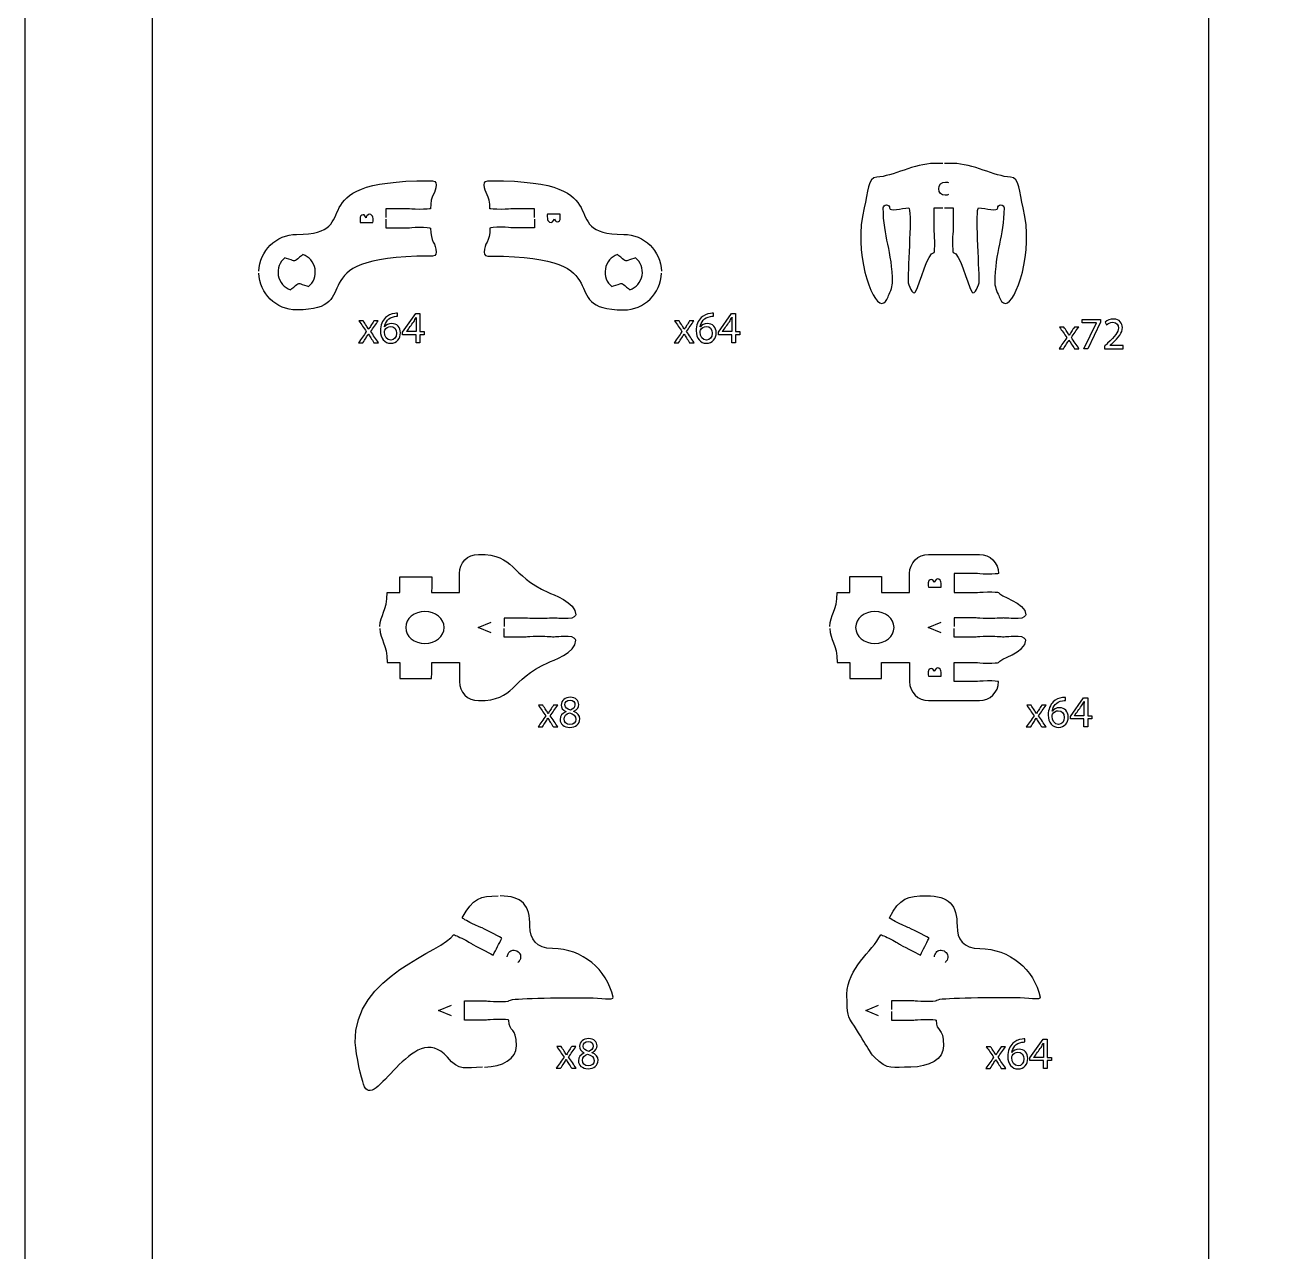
# Model space of a CAD drawing. Extents: x 0 to 1000, y 0 to 600.
# Drawn here: x 0 to 199, y 214.4 to 407.2 of the extents above; entities that cross this region are included whole.
import ezdxf

# ---------------------------------------------------------------- set-up
doc = ezdxf.new("R2010")
doc.units = 0
doc.header["$MEASUREMENT"] = 0
doc.layers.add('DEFAULT', color=7, linetype='CONTINUOUS')

msp = doc.modelspace()

# ---------------------------------------------------------------- linework, layer by layer
at = {"layer": 'DEFAULT', "color": 250}
for points in [[(1000, 0.1), (0, 0.1), (0, 600.1), (1000, 600.1)], [(61.48, 357.32), (61.48, 358.57), (59.35, 358.57), (59.35, 358.98), (61.4, 361.91), (62.07, 361.91), (62.07, 359.06), (62.71, 359.06), (62.71, 358.57), (62.07, 358.57), (62.07, 357.32)], [(111.14, 357.32), (111.14, 358.57), (109.01, 358.57), (109.01, 358.98), (111.05, 361.91), (111.72, 361.91), (111.72, 359.06), (112.36, 359.06), (112.36, 358.57), (111.72, 358.57), (111.72, 357.32)], [(169.11, 360.96), (169.11, 360.55), (167.11, 356.38), (166.47, 356.38), (168.46, 360.43), (168.46, 360.45), (166.21, 360.45), (166.21, 360.96)], [(166.51, 296.9), (166.51, 298.15), (164.38, 298.15), (164.38, 298.55), (166.43, 301.48), (167.1, 301.48), (167.1, 298.63), (167.74, 298.63), (167.74, 298.15), (167.1, 298.15), (167.1, 296.9)], [(160.15, 243.2), (160.15, 244.45), (158.02, 244.45), (158.02, 244.86), (160.07, 247.78), (160.74, 247.78), (160.74, 244.93), (161.38, 244.93), (161.38, 244.45), (160.74, 244.45), (160.74, 243.2)]]:
    msp.add_lwpolyline(points, close=True, dxfattribs=at)
for points in [[(166.09, 570.1), (186.09, 570.1), (186.09, 134.5), (20, 134.5), (20, 570.1), (40.51, 570.1)], [(73.27, 311.68), (71.25, 312.52), (73.27, 313.37)], [(144.04, 311.68), (142.02, 312.52), (144.04, 313.38)], [(67.03, 251.46), (65.01, 252.29), (67.03, 253.15)], [(134.21, 251.46), (132.19, 252.29), (134.21, 253.15)]]:
    msp.add_lwpolyline(points, dxfattribs=at)
at = {"layer": 'DEFAULT', "color": 1}
for points, knots in [([(144.29, 385.51), (143.84, 385.51), (143.39, 385.51), (142.94, 385.51), (139.9, 385.51), (136.38, 383.45), (133.94, 383.37), (132.46, 383.33), (132.59, 381), (131.94, 378.51), (130.13, 371.55), (133.17, 363.5), (134.69, 363.5), (135.25, 363.5), (135.47, 363.95), (135.69, 364.51), (135.89, 365.01), (136.39, 366.02), (136.39, 366.67), (136.39, 371.86), (134.94, 373.91), (134.94, 378.51), (134.94, 378.79), (135.17, 379.01), (135.44, 379.01), (135.72, 379.01), (135.94, 378.79), (135.94, 378.51), (135.94, 377.88), (137.79, 378.51), (138.94, 378.51), (139.49, 378.51), (138.84, 369.23), (138.84, 367.02), (138.84, 366.45), (139.58, 364.62), (140.01, 365.34), (140.84, 366.69), (141.86, 371.51), (142.94, 371.51), (143, 371.51), (143.04, 372.29), (143.04, 373.26), (143.04, 374.23), (142.94, 374.83), (142.94, 375.01), (142.94, 376.18), (142.94, 377.34), (142.94, 378.51), (143.39, 378.51), (143.84, 378.51), (144.29, 378.51)], [0, 0, 0, 0, 3.82, 3.82, 3.82, 4.82, 4.82, 4.82, 5.82, 5.82, 5.82, 6.82, 6.82, 6.82, 7.82, 7.82, 7.82, 8.82, 8.82, 8.82, 9.82, 9.82, 9.82, 10.82, 10.82, 10.82, 11.82, 11.82, 11.82, 12.82, 12.82, 12.82, 13.82, 13.82, 13.82, 14.82, 14.82, 14.82, 15.82, 15.82, 15.82, 16.82, 16.82, 16.82, 17.82, 17.82, 17.82, 27.74, 27.74, 27.74, 31.56, 31.56, 31.56, 31.56]), ([(144.59, 378.51), (145.04, 378.51), (145.49, 378.51), (145.94, 378.51), (145.94, 377.34), (145.94, 376.18), (145.94, 375.01), (145.94, 374.83), (145.84, 374.23), (145.84, 373.26), (145.84, 372.29), (145.89, 371.51), (145.94, 371.51), (147.03, 371.51), (148.05, 366.69), (148.87, 365.34), (149.31, 364.62), (150.04, 366.45), (150.04, 367.02), (150.04, 369.23), (149.39, 378.51), (149.94, 378.51), (151.09, 378.51), (152.94, 377.88), (152.94, 378.51), (152.94, 378.79), (153.17, 379.01), (153.44, 379.01), (153.72, 379.01), (153.94, 378.79), (153.94, 378.51), (153.94, 373.91), (152.49, 371.86), (152.49, 366.67), (152.49, 366.02), (152.99, 365.01), (153.19, 364.51), (153.41, 363.95), (153.64, 363.5), (154.19, 363.5), (155.71, 363.5), (158.76, 371.55), (156.94, 378.51), (156.29, 381), (156.42, 383.33), (154.94, 383.37), (152.5, 383.45), (148.98, 385.51), (145.94, 385.51), (145.49, 385.51), (145.04, 385.51), (144.59, 385.51)], [0, 0, 0, 0, 3.82, 3.82, 3.82, 13.74, 13.74, 13.74, 14.74, 14.74, 14.74, 15.74, 15.74, 15.74, 16.74, 16.74, 16.74, 17.74, 17.74, 17.74, 18.74, 18.74, 18.74, 19.74, 19.74, 19.74, 20.74, 20.74, 20.74, 21.74, 21.74, 21.74, 22.74, 22.74, 22.74, 23.74, 23.74, 23.74, 24.74, 24.74, 24.74, 25.74, 25.74, 25.74, 26.74, 26.74, 26.74, 27.74, 27.74, 27.74, 31.56, 31.56, 31.56, 31.56]), ([(36.75, 368.56), (36.83, 371.76), (39.46, 374.35), (42.68, 374.35), (54.11, 374.35), (42.2, 382.8), (63.48, 382.8), (64.4, 382.8), (64.62, 382.67), (64.62, 382.15), (64.62, 380.76), (63.72, 380.6), (63.72, 378.39), (63.72, 378.33), (62.94, 378.29), (61.97, 378.29), (61, 378.29), (60.39, 378.39), (60.22, 378.39), (59.05, 378.39), (57.88, 378.39), (56.71, 378.39), (56.71, 377.94), (56.71, 377.48), (56.71, 377.03)], [0, 0, 0, 0, 1, 1, 1, 2, 2, 2, 3, 3, 3, 4, 4, 4, 5, 5, 5, 6, 6, 6, 15.93, 15.93, 15.93, 19.76, 19.76, 19.76, 19.76]), ([(80.08, 377.03), (80.08, 377.48), (80.08, 377.94), (80.08, 378.39), (78.92, 378.39), (77.75, 378.39), (76.58, 378.39), (76.41, 378.39), (75.8, 378.29), (74.83, 378.29), (73.86, 378.29), (73.08, 378.33), (73.08, 378.39), (73.08, 380.6), (72.18, 380.76), (72.18, 382.15), (72.18, 382.67), (72.4, 382.8), (73.32, 382.8), (94.6, 382.8), (82.69, 374.35), (94.12, 374.35), (97.33, 374.35), (99.97, 371.76), (100.05, 368.56)], [0, 0, 0, 0, 3.83, 3.83, 3.83, 13.75, 13.75, 13.75, 14.75, 14.75, 14.75, 15.75, 15.75, 15.75, 16.75, 16.75, 16.75, 17.75, 17.75, 17.75, 18.75, 18.75, 18.75, 19.75, 19.75, 19.75, 19.75]), ([(56.71, 376.73), (56.71, 376.28), (56.71, 375.83), (56.71, 375.38), (56.71, 375.38), (59.34, 375.39), (60.22, 375.39), (60.39, 375.39), (61, 375.49), (61.97, 375.49), (62.93, 375.49), (63.7, 375.4), (63.72, 375.34), (63.72, 373.13), (64.63, 372.97), (64.63, 371.57), (64.63, 371.05), (64.4, 370.93), (63.48, 370.93), (42.21, 370.93), (54.11, 362.48), (42.68, 362.48), (39.46, 362.48), (36.83, 365.06), (36.75, 368.26)], [0, 0, 0, 0, 3.83, 3.83, 3.83, 4.83, 4.83, 4.83, 5.83, 5.83, 5.83, 6.83, 6.83, 6.83, 7.83, 7.83, 7.83, 8.83, 8.83, 8.83, 9.83, 9.83, 9.83, 10.83, 10.83, 10.83, 10.83]), ([(80.08, 376.73), (80.08, 376.28), (80.08, 375.83), (80.08, 375.38), (80.08, 375.38), (77.46, 375.39), (76.58, 375.39), (76.41, 375.39), (75.8, 375.49), (74.83, 375.49), (73.87, 375.49), (73.09, 375.4), (73.08, 375.34), (73.08, 373.13), (72.17, 372.97), (72.17, 371.57), (72.17, 371.05), (72.4, 370.93), (73.32, 370.93), (94.59, 370.93), (82.69, 362.48), (94.11, 362.48), (97.34, 362.48), (99.97, 365.06), (100.05, 368.26)], [0, 0, 0, 0, 3.83, 3.83, 3.83, 4.83, 4.83, 4.83, 5.83, 5.83, 5.83, 6.83, 6.83, 6.83, 7.83, 7.83, 7.83, 8.83, 8.83, 8.83, 9.83, 9.83, 9.83, 10.83, 10.83, 10.83, 10.83]), ([(44.54, 366.14), (44.26, 366.24), (43.55, 366.5), (43.31, 366.59), (43.11, 366.66), (42.88, 366.62), (42.71, 366.48), (42.52, 366.32), (41.94, 365.83), (41.71, 365.64), (40.74, 365.98), (39.98, 366.82), (39.79, 367.9), (39.6, 368.98), (40.03, 370.04), (40.82, 370.68), (41.09, 370.59), (41.81, 370.33), (42.05, 370.24), (42.25, 370.17), (42.48, 370.2), (42.65, 370.34), (42.84, 370.51), (43.43, 370.99), (43.65, 371.19), (44.62, 370.84), (45.38, 370), (45.57, 368.92), (45.76, 367.84), (45.33, 366.79), (44.54, 366.14)], [1, 1, 1, 1, 2, 2, 2, 3, 3, 3, 4, 4, 4, 5, 5, 5, 6, 6, 6, 7, 7, 7, 8, 8, 8, 9, 9, 9, 10, 10, 10, 11, 11, 11, 11]), ([(91.23, 368.92), (91.42, 370), (92.18, 370.84), (93.15, 371.19), (93.37, 370.99), (93.96, 370.51), (94.15, 370.34), (94.32, 370.2), (94.54, 370.17), (94.75, 370.24), (94.99, 370.33), (95.71, 370.59), (95.98, 370.68), (96.77, 370.04), (97.2, 368.98), (97.01, 367.9), (96.82, 366.82), (96.05, 365.98), (95.08, 365.64), (94.86, 365.83), (94.28, 366.32), (94.09, 366.48), (93.92, 366.62), (93.69, 366.66), (93.49, 366.59), (93.25, 366.5), (92.54, 366.24), (92.26, 366.14), (91.47, 366.79), (91.03, 367.84), (91.23, 368.92)], [1, 1, 1, 1, 2, 2, 2, 3, 3, 3, 4, 4, 4, 5, 5, 5, 6, 6, 6, 7, 7, 7, 8, 8, 8, 9, 9, 9, 10, 10, 10, 11, 11, 11, 11]), ([(55.77, 312.68), (55.82, 314.53), (56.92, 315.07), (56.92, 318.03), (57.58, 318.03), (58.25, 318.03), (58.92, 318.03), (58.92, 318.86), (58.92, 319.69), (58.92, 320.52), (60.58, 320.52), (62.25, 320.52), (63.92, 320.52), (63.92, 319.69), (63.92, 318.86), (63.91, 318.03), (65.38, 318.03), (66.84, 318.03), (68.3, 318.03), (68.3, 319.03), (68.3, 320.03), (68.3, 321.03), (68.3, 322.69), (69.51, 324.03), (71.3, 324.03), (77.24, 324.03), (76.05, 320.78), (82.3, 318.03), (82.79, 317.81), (86.61, 316.47), (86.61, 314.53), (86.61, 314.47), (86.33, 313.93), (85.36, 313.93), (84.39, 313.93), (83.3, 314.02), (83.05, 314.02), (82.9, 314.02), (81.51, 313.93), (80.55, 313.93), (79.58, 313.93), (78.97, 314.02), (78.8, 314.02), (77.63, 314.02), (76.47, 314.02), (75.3, 314.02), (75.3, 313.58), (75.3, 313.13), (75.3, 312.68)], [0, 0, 0, 0, 1, 1, 1, 6.67, 6.67, 6.67, 13.75, 13.75, 13.75, 27.93, 27.93, 27.93, 35.010007, 35.010007, 35.010007, 47.440007, 47.440007, 47.440007, 55.950007, 55.950007, 55.950007, 56.950007, 56.950007, 56.950007, 57.950007, 57.950007, 57.950007, 58.950007, 58.950007, 58.950007, 59.950007, 59.950007, 59.950007, 60.950007, 60.950007, 60.950007, 61.950007, 61.950007, 61.950007, 62.950007, 62.950007, 62.950007, 72.870007, 72.870007, 72.870007, 76.690007, 76.690007, 76.690007, 76.690007]), ([(126.54, 312.68), (126.6, 314.53), (127.69, 315.07), (127.69, 318.03), (128.36, 318.03), (129.02, 318.03), (129.69, 318.03), (129.69, 318.86), (129.69, 319.69), (129.69, 320.53), (131.36, 320.53), (133.03, 320.53), (134.69, 320.53), (134.69, 319.69), (134.69, 318.86), (134.69, 318.03), (136.15, 318.03), (137.61, 318.03), (139.08, 318.03), (139.08, 319.03), (139.08, 320.03), (139.08, 321.03), (139.08, 322.69), (140.42, 324.03), (142.07, 324.03), (144.74, 324.03), (147.41, 324.03), (150.07, 324.03), (151.73, 324.03), (153.07, 322.69), (153.07, 321.03), (153.07, 320.97), (152.29, 320.93), (151.32, 320.93), (150.35, 320.93), (149.75, 321.03), (149.57, 321.03), (148.41, 321.03), (147.24, 321.03), (146.07, 321.03), (146.07, 320.03), (146.07, 319.03), (146.07, 318.03), (147.24, 318.03), (148.41, 318.03), (149.57, 318.03), (149.75, 318.03), (150.35, 318.13), (151.32, 318.13), (152.29, 318.13), (153.07, 318.09), (153.07, 318.03), (153.07, 317.49), (157.38, 316.47), (157.38, 314.53), (157.38, 314.47), (157.1, 313.93), (156.14, 313.93), (155.17, 313.93), (154.07, 314.03), (153.82, 314.03), (153.68, 314.03), (152.29, 313.93), (151.32, 313.93), (150.35, 313.93), (149.74, 314.03), (149.57, 314.03), (148.41, 314.03), (147.24, 314.03), (146.07, 314.03), (146.07, 313.58), (146.07, 313.13), (146.07, 312.68)], [0, 0, 0, 0, 1, 1, 1, 6.67, 6.67, 6.67, 13.75, 13.75, 13.75, 27.93, 27.93, 27.93, 35.010007, 35.010007, 35.010007, 47.440007, 47.440007, 47.440007, 55.950007, 55.950007, 55.950007, 56.950007, 56.950007, 56.950007, 79.620007, 79.620007, 79.620007, 80.620007, 80.620007, 80.620007, 81.620007, 81.620007, 81.620007, 82.620007, 82.620007, 82.620007, 92.530007, 92.530007, 92.530007, 101.040007, 101.040007, 101.040007, 110.950007, 110.950007, 110.950007, 111.950007, 111.950007, 111.950007, 112.950007, 112.950007, 112.950007, 113.950007, 113.950007, 113.950007, 114.950007, 114.950007, 114.950007, 115.950007, 115.950007, 115.950007, 116.950007, 116.950007, 116.950007, 117.950007, 117.950007, 117.950007, 127.860007, 127.860007, 127.860007, 131.680007, 131.680007, 131.680007, 131.680007]), ([(62.85, 310.01), (61.18, 310.01), (59.83, 311.14), (59.83, 312.53), (59.83, 313.91), (61.18, 315.04), (62.85, 315.04), (64.51, 315.04), (65.87, 313.91), (65.87, 312.53), (65.87, 311.14), (64.51, 310.01), (62.85, 310.01)], [1, 1, 1, 1, 2, 2, 2, 3, 3, 3, 4, 4, 4, 5, 5, 5, 5]), ([(130.6, 312.53), (130.6, 313.92), (131.95, 315.04), (133.62, 315.04), (135.29, 315.04), (136.64, 313.92), (136.64, 312.53), (136.64, 311.14), (135.29, 310.02), (133.62, 310.02), (131.95, 310.02), (130.6, 311.14), (130.6, 312.53)], [1, 1, 1, 1, 2, 2, 2, 3, 3, 3, 4, 4, 4, 5, 5, 5, 5]), ([(55.77, 312.38), (55.82, 310.53), (56.92, 309.99), (56.92, 307.03), (57.58, 307.03), (58.25, 307.03), (58.92, 307.03), (58.92, 306.2), (58.92, 305.36), (58.92, 304.53), (60.58, 304.53), (62.25, 304.53), (63.91, 304.53), (63.92, 305.36), (63.92, 306.2), (63.92, 307.03), (65.38, 307.03), (66.84, 307.03), (68.3, 307.03), (68.3, 306.03), (68.3, 305.03), (68.3, 304.03), (68.3, 302.38), (69.51, 301.04), (71.29, 301.04), (77.23, 301.04), (76.05, 304.28), (82.29, 307.03), (82.79, 307.25), (86.61, 308.59), (86.61, 310.53), (86.61, 310.59), (86.33, 311.13), (85.36, 311.13), (84.39, 311.13), (83.3, 311.03), (83.05, 311.03), (82.9, 311.03), (81.51, 311.13), (80.55, 311.13), (79.58, 311.13), (78.97, 311.03), (78.8, 311.03), (77.63, 311.03), (76.47, 311.03), (75.3, 311.03), (75.3, 311.48), (75.3, 311.93), (75.3, 312.38)], [0, 0, 0, 0, 1, 1, 1, 6.67, 6.67, 6.67, 13.77, 13.77, 13.77, 27.94, 27.94, 27.94, 35.040007, 35.040007, 35.040007, 47.450007, 47.450007, 47.450007, 55.950007, 55.950007, 55.950007, 56.950007, 56.950007, 56.950007, 57.950007, 57.950007, 57.950007, 58.950007, 58.950007, 58.950007, 59.950007, 59.950007, 59.950007, 60.950007, 60.950007, 60.950007, 61.950007, 61.950007, 61.950007, 62.950007, 62.950007, 62.950007, 72.870007, 72.870007, 72.870007, 76.690007, 76.690007, 76.690007, 76.690007]), ([(126.54, 312.38), (126.6, 310.53), (127.69, 309.99), (127.69, 307.03), (128.36, 307.03), (129.02, 307.03), (129.69, 307.03), (129.69, 306.2), (129.69, 305.36), (129.69, 304.53), (131.36, 304.53), (133.02, 304.53), (134.69, 304.53), (134.69, 305.36), (134.69, 306.2), (134.69, 307.03), (136.15, 307.03), (137.61, 307.03), (139.07, 307.03), (139.07, 306.03), (139.07, 305.03), (139.07, 304.03), (139.07, 302.37), (140.42, 301.03), (142.07, 301.03), (144.74, 301.03), (147.41, 301.03), (150.07, 301.03), (151.73, 301.03), (153.07, 302.37), (153.07, 304.03), (153.07, 304.08), (152.29, 304.13), (151.32, 304.13), (150.35, 304.13), (149.75, 304.03), (149.57, 304.03), (148.41, 304.03), (147.24, 304.03), (146.07, 304.03), (146.07, 305.03), (146.07, 306.03), (146.07, 307.03), (147.24, 307.03), (148.41, 307.03), (149.57, 307.03), (149.75, 307.03), (150.35, 306.93), (151.32, 306.93), (152.29, 306.93), (153.07, 306.97), (153.07, 307.03), (153.07, 307.57), (157.38, 308.6), (157.38, 310.53), (157.38, 310.59), (157.1, 311.13), (156.14, 311.13), (155.17, 311.13), (154.07, 311.03), (153.82, 311.03), (153.68, 311.03), (152.29, 311.13), (151.32, 311.13), (150.35, 311.13), (149.74, 311.03), (149.57, 311.03), (148.41, 311.03), (147.24, 311.03), (146.07, 311.03), (146.07, 311.48), (146.07, 311.93), (146.07, 312.38)], [0, 0, 0, 0, 1, 1, 1, 6.67, 6.67, 6.67, 13.76, 13.76, 13.76, 27.93, 27.93, 27.93, 35.030007, 35.030007, 35.030007, 47.440011, 47.440011, 47.440011, 55.940011, 55.940011, 55.940011, 56.940011, 56.940011, 56.940011, 79.610013, 79.610013, 79.610013, 80.610013, 80.610013, 80.610013, 81.610013, 81.610013, 81.610013, 82.610013, 82.610013, 82.610013, 92.520013, 92.520013, 92.520013, 101.020013, 101.020013, 101.020013, 110.930013, 110.930013, 110.930013, 111.930013, 111.930013, 111.930013, 112.930013, 112.930013, 112.930013, 113.930013, 113.930013, 113.930013, 114.930013, 114.930013, 114.930013, 115.930013, 115.930013, 115.930013, 116.930013, 116.930013, 116.930013, 117.930013, 117.930013, 117.930013, 127.840013, 127.840013, 127.840013, 131.670013, 131.670013, 131.670013, 131.670013]), ([(71.93, 243.4), (69.17, 243.37), (68.31, 242.67), (66.38, 244.95), (61, 251.29), (54.78, 235.71), (53.2, 240.7), (52.93, 241.55), (51.99, 245.19), (51.9, 247.25), (51.49, 257.79), (65.84, 261.66), (67.36, 264.21), (67.39, 264.26), (68.1, 263.94), (68.97, 263.5), (69.83, 263.06), (70.32, 262.7), (70.48, 262.62), (71.26, 262.22), (73.6, 261.02), (73.6, 261.02), (74.05, 261.91), (74.51, 262.8), (74.96, 263.69), (74.96, 263.69), (72.62, 264.89), (71.84, 265.29), (71.69, 265.37), (71.1, 265.56), (70.24, 266), (69.38, 266.44), (68.7, 266.83), (68.73, 266.88), (70.32, 270), (71.62, 270.32), (74.37, 270.33)], [0, 0, 0, 0, 1, 1, 1, 2, 2, 2, 3, 3, 3, 4, 4, 4, 5, 5, 5, 6, 6, 6, 7, 7, 7, 15.50187, 15.50187, 15.50187, 16.50187, 16.50187, 16.50187, 17.50187, 17.50187, 17.50187, 18.50187, 18.50187, 18.50187, 19.50187, 19.50187, 19.50187, 19.50187]), ([(72.23, 243.4), (75.03, 243.44), (77.26, 244.69), (77.26, 246.76), (77.26, 249.85), (76.06, 248.77), (76.06, 250.8), (76.06, 250.86), (75.28, 250.9), (74.31, 250.9), (73.34, 250.9), (72.74, 250.8), (72.56, 250.8), (71.39, 250.8), (70.23, 250.8), (69.06, 250.8), (69.06, 251.8), (69.06, 252.8), (69.06, 253.8), (70.23, 253.8), (71.39, 253.8), (72.56, 253.8), (72.74, 253.8), (73.34, 253.7), (74.31, 253.7), (75.28, 253.7), (76.06, 253.74), (76.06, 253.8), (76.06, 254.24), (81.67, 254.3), (88.6, 254.3), (90.45, 254.3), (92.55, 253.86), (92.45, 254.39), (91.49, 258.76), (87.6, 262.03), (82.94, 262.03), (80.34, 262.03), (79.37, 263.57), (79.37, 265.55), (79.37, 268.89), (78.18, 270.29), (74.67, 270.33)], [0, 0, 0, 0, 1, 1, 1, 2, 2, 2, 3, 3, 3, 4, 4, 4, 13.92, 13.92, 13.92, 22.42, 22.42, 22.42, 32.34, 32.34, 32.34, 33.34, 33.34, 33.34, 34.34, 34.34, 34.34, 35.34, 35.34, 35.34, 36.34, 36.34, 36.34, 37.34, 37.34, 37.34, 38.34, 38.34, 38.34, 39.34, 39.34, 39.34, 39.34]), ([(136.24, 252.15), (136.24, 251.7), (136.24, 251.25), (136.24, 250.8), (137.41, 250.8), (138.58, 250.8), (139.74, 250.8), (139.92, 250.8), (140.53, 250.9), (141.5, 250.9), (142.46, 250.9), (143.25, 250.86), (143.25, 250.8), (143.25, 248.78), (144.44, 249.85), (144.44, 246.76), (144.44, 244.65), (142.13, 243.4), (139.26, 243.4), (136.38, 243.4), (135.71, 242.81), (133.56, 244.95), (132.85, 245.67), (131.72, 247.8), (129.69, 250.96), (129.2, 251.71), (129.24, 253.83), (129.24, 254.87), (129.24, 258.95), (133.18, 261.54), (134.55, 264.21), (134.57, 264.26), (135.29, 263.94), (136.15, 263.5), (137.01, 263.06), (137.51, 262.7), (137.66, 262.62), (138.44, 262.22), (140.78, 261.02), (140.78, 261.02), (141.24, 261.91), (141.69, 262.8), (142.15, 263.69), (142.15, 263.69), (139.81, 264.89), (139.03, 265.29), (138.87, 265.37), (138.29, 265.56), (137.43, 265.99), (136.56, 266.44), (135.89, 266.83), (135.91, 266.88), (137.53, 270.05), (138.85, 270.33), (141.7, 270.33), (145.32, 270.33), (146.55, 268.94), (146.55, 265.55), (146.55, 263.57), (147.53, 262.03), (150.13, 262.03), (154.79, 262.03), (158.68, 258.76), (159.64, 254.39), (159.73, 253.86), (157.63, 254.3), (155.78, 254.3), (148.85, 254.3), (143.25, 254.24), (143.25, 253.8), (143.25, 253.75), (142.46, 253.7), (141.5, 253.7), (140.53, 253.7), (139.92, 253.8), (139.74, 253.8), (138.58, 253.8), (137.41, 253.8), (136.24, 253.8), (136.24, 253.35), (136.24, 252.9), (136.24, 252.45)], [0, 0, 0, 0, 3.82, 3.82, 3.82, 13.74, 13.74, 13.74, 14.74, 14.74, 14.74, 15.74, 15.74, 15.74, 16.74, 16.74, 16.74, 17.74, 17.74, 17.74, 18.74, 18.74, 18.74, 19.74, 19.74, 19.74, 20.74, 20.74, 20.74, 21.74, 21.74, 21.74, 22.74, 22.74, 22.74, 23.74, 23.74, 23.74, 24.74, 24.74, 24.74, 33.24187, 33.24187, 33.24187, 34.24187, 34.24187, 34.24187, 35.24187, 35.24187, 35.24187, 36.24187, 36.24187, 36.24187, 37.24187, 37.24187, 37.24187, 38.24187, 38.24187, 38.24187, 39.24187, 39.24187, 39.24187, 40.24187, 40.24187, 40.24187, 41.24187, 41.24187, 41.24187, 42.24187, 42.24187, 42.24187, 43.24187, 43.24187, 43.24187, 44.24187, 44.24187, 44.24187, 54.16187, 54.16187, 54.16187, 57.99187, 57.99187, 57.99187, 57.99187])]:
    msp.add_open_spline(points, degree=3, knots=knots, dxfattribs=at)
at = {"layer": 'DEFAULT', "color": 250}
for points, knots in [([(145.21, 380.61), (145.11, 380.56), (144.92, 380.51), (144.67, 380.51), (144.1, 380.51), (143.68, 380.87), (143.68, 381.53), (143.68, 382.17), (144.1, 382.59), (144.73, 382.59), (144.98, 382.59), (145.14, 382.54), (145.21, 382.5)], [0, 0, 0, 0, 1, 1, 1, 2, 2, 2, 3, 3, 3, 4, 4, 4, 4]), ([(52.69, 376.25), (52.66, 376.36), (52.65, 376.54), (52.65, 376.72), (52.65, 376.99), (52.69, 377.15), (52.79, 377.28), (52.87, 377.38), (52.99, 377.45), (53.15, 377.45), (53.34, 377.45), (53.52, 377.19), (53.59, 376.98), (53.59, 376.98), (53.81, 377.52), (54.11, 377.52), (54.28, 377.52), (54.41, 377.45), (54.51, 377.35), (54.64, 377.21), (54.7, 376.98), (54.7, 376.65), (54.7, 376.47), (54.69, 376.34), (54.68, 376.25), (54.01, 376.25), (53.35, 376.25), (52.69, 376.25)], [5.635, 5.635, 5.635, 5.635, 6.635, 6.635, 6.635, 7.635, 7.635, 7.635, 8.635, 8.635, 8.635, 9.635, 9.635, 9.635, 10.635, 10.635, 10.635, 11.635, 11.635, 11.635, 12.635, 12.635, 12.635, 13.635, 13.635, 13.635, 19.27, 19.27, 19.27, 19.27]), ([(84.11, 377.52), (84.14, 377.41), (84.15, 377.23), (84.15, 377.05), (84.15, 376.78), (84.11, 376.62), (84.01, 376.49), (83.93, 376.39), (83.81, 376.32), (83.65, 376.32), (83.45, 376.32), (83.28, 376.58), (83.21, 376.79), (83.21, 376.79), (82.99, 376.25), (82.69, 376.25), (82.52, 376.25), (82.39, 376.32), (82.29, 376.42), (82.16, 376.56), (82.1, 376.79), (82.1, 377.12), (82.1, 377.3), (82.11, 377.44), (82.12, 377.52), (82.79, 377.52), (83.45, 377.52), (84.11, 377.52)], [5.635, 5.635, 5.635, 5.635, 6.635, 6.635, 6.635, 7.635, 7.635, 7.635, 8.635, 8.635, 8.635, 9.635, 9.635, 9.635, 10.635, 10.635, 10.635, 11.635, 11.635, 11.635, 12.635, 12.635, 12.635, 13.635, 13.635, 13.635, 19.27, 19.27, 19.27, 19.27]), ([(53.16, 360.74), (53.32, 360.49), (53.49, 360.25), (53.65, 360), (53.78, 359.81), (53.88, 359.63), (53.99, 359.44), (54, 359.44), (54.01, 359.44), (54.02, 359.44), (54.13, 359.65), (54.24, 359.83), (54.35, 360.01), (54.51, 360.25), (54.67, 360.49), (54.83, 360.74), (55.06, 360.74), (55.28, 360.74), (55.51, 360.74), (55.12, 360.18), (54.73, 359.63), (54.34, 359.08), (54.74, 358.5), (55.14, 357.91), (55.54, 357.32), (55.31, 357.32), (55.07, 357.32), (54.83, 357.32), (54.67, 357.58), (54.5, 357.83), (54.33, 358.09), (54.2, 358.29), (54.09, 358.48), (53.97, 358.68), (53.96, 358.68), (53.96, 358.68), (53.95, 358.68), (53.84, 358.48), (53.72, 358.29), (53.59, 358.09), (53.43, 357.83), (53.26, 357.58), (53.1, 357.32), (52.87, 357.32), (52.64, 357.32), (52.41, 357.32), (52.82, 357.9), (53.22, 358.48), (53.63, 359.06), (53.24, 359.62), (52.86, 360.18), (52.47, 360.74), (52.7, 360.74), (52.93, 360.74), (53.16, 360.74)], [0, 0, 0, 0, 2.496157, 2.496157, 2.496157, 3.496157, 3.496157, 3.496157, 3.556157, 3.556157, 3.556157, 4.556157, 4.556157, 4.556157, 7.025983, 7.025983, 7.025983, 8.925983, 8.925983, 8.925983, 14.653842, 14.653842, 14.653842, 20.701718, 20.701718, 20.701718, 22.701718, 22.701718, 22.701718, 25.304793, 25.304793, 25.304793, 26.304793, 26.304793, 26.304793, 26.344793, 26.344793, 26.344793, 27.344793, 27.344793, 27.344793, 29.937005, 29.937005, 29.937005, 31.877005, 31.877005, 31.877005, 37.898131, 37.898131, 37.898131, 43.663722, 43.663722, 43.663722, 45.624722, 45.624722, 45.624722, 45.624722]), ([(58.56, 361.47), (58.43, 361.48), (58.27, 361.47), (58.09, 361.44), (57.12, 361.28), (56.61, 360.57), (56.5, 359.81), (56.51, 359.81), (56.51, 359.81), (56.52, 359.81), (56.74, 360.1), (57.12, 360.34), (57.63, 360.34), (58.44, 360.34), (59.01, 359.75), (59.01, 358.86), (59.01, 358.02), (58.44, 357.24), (57.49, 357.24), (56.51, 357.24), (55.86, 358), (55.86, 359.2), (55.86, 360.1), (56.19, 360.81), (56.64, 361.26), (57.02, 361.64), (57.53, 361.87), (58.11, 361.94), (58.29, 361.97), (58.45, 361.98), (58.56, 361.98), (58.56, 361.81), (58.56, 361.64), (58.56, 361.47)], [1.441, 1.441, 1.441, 1.441, 2.441, 2.441, 2.441, 3.441, 3.441, 3.441, 3.501, 3.501, 3.501, 4.501, 4.501, 4.501, 5.501, 5.501, 5.501, 6.501, 6.501, 6.501, 7.501, 7.501, 7.501, 8.501, 8.501, 8.501, 9.501, 9.501, 9.501, 10.501, 10.501, 10.501, 11.942, 11.942, 11.942, 11.942]), ([(61.48, 359.06), (61.48, 359.57), (61.48, 360.08), (61.48, 360.59), (61.48, 360.83), (61.49, 361.07), (61.5, 361.31), (61.5, 361.31), (61.49, 361.31), (61.48, 361.31), (61.34, 361.04), (61.23, 360.84), (61.1, 360.63), (60.73, 360.11), (60.35, 359.59), (59.98, 359.07), (59.98, 359.07), (59.98, 359.06), (59.98, 359.06), (60.48, 359.06), (60.98, 359.06), (61.48, 359.06)], [4.261, 4.261, 4.261, 4.261, 8.602, 8.602, 8.602, 9.602, 9.602, 9.602, 9.663, 9.663, 9.663, 10.663, 10.663, 10.663, 16.109467, 16.109467, 16.109467, 16.149467, 16.149467, 16.149467, 20.410467, 20.410467, 20.410467, 20.410467]), ([(102.82, 360.74), (102.98, 360.49), (103.14, 360.25), (103.31, 360), (103.43, 359.81), (103.54, 359.63), (103.65, 359.44), (103.66, 359.44), (103.66, 359.44), (103.67, 359.44), (103.78, 359.65), (103.9, 359.83), (104.01, 360.01), (104.17, 360.25), (104.33, 360.49), (104.49, 360.74), (104.71, 360.74), (104.94, 360.74), (105.16, 360.74), (104.77, 360.18), (104.38, 359.63), (104, 359.08), (104.4, 358.5), (104.8, 357.91), (105.2, 357.32), (104.96, 357.32), (104.73, 357.32), (104.49, 357.32), (104.32, 357.58), (104.16, 357.83), (103.99, 358.09), (103.86, 358.29), (103.74, 358.48), (103.62, 358.68), (103.62, 358.68), (103.61, 358.68), (103.61, 358.68), (103.5, 358.48), (103.38, 358.29), (103.25, 358.09), (103.08, 357.83), (102.92, 357.58), (102.75, 357.32), (102.53, 357.32), (102.3, 357.32), (102.07, 357.32), (102.47, 357.9), (102.88, 358.48), (103.28, 359.06), (102.9, 359.62), (102.51, 360.18), (102.13, 360.74), (102.36, 360.74), (102.59, 360.74), (102.82, 360.74)], [0, 0, 0, 0, 2.49671, 2.49671, 2.49671, 3.49671, 3.49671, 3.49671, 3.55771, 3.55771, 3.55771, 4.55771, 4.55771, 4.55771, 7.026985, 7.026985, 7.026985, 8.927985, 8.927985, 8.927985, 14.655844, 14.655844, 14.655844, 20.70372, 20.70372, 20.70372, 22.70472, 22.70472, 22.70472, 25.307249, 25.307249, 25.307249, 26.307249, 26.307249, 26.307249, 26.347249, 26.347249, 26.347249, 27.347249, 27.347249, 27.347249, 29.939461, 29.939461, 29.939461, 31.879461, 31.879461, 31.879461, 37.900016, 37.900016, 37.900016, 43.665038, 43.665038, 43.665038, 45.625038, 45.625038, 45.625038, 45.625038]), ([(108.22, 361.47), (108.09, 361.48), (107.93, 361.47), (107.75, 361.44), (106.78, 361.28), (106.26, 360.57), (106.16, 359.81), (106.16, 359.81), (106.17, 359.81), (106.18, 359.81), (106.4, 360.1), (106.78, 360.34), (107.28, 360.34), (108.1, 360.34), (108.67, 359.75), (108.67, 358.86), (108.67, 358.02), (108.1, 357.24), (107.14, 357.24), (106.16, 357.24), (105.52, 358), (105.52, 359.2), (105.52, 360.1), (105.84, 360.81), (106.3, 361.26), (106.68, 361.64), (107.19, 361.87), (107.76, 361.94), (107.95, 361.97), (108.1, 361.98), (108.22, 361.98), (108.22, 361.81), (108.22, 361.64), (108.22, 361.47)], [1.441, 1.441, 1.441, 1.441, 2.441, 2.441, 2.441, 3.441, 3.441, 3.441, 3.502, 3.502, 3.502, 4.502, 4.502, 4.502, 5.502, 5.502, 5.502, 6.502, 6.502, 6.502, 7.502, 7.502, 7.502, 8.502, 8.502, 8.502, 9.502, 9.502, 9.502, 10.502, 10.502, 10.502, 11.943, 11.943, 11.943, 11.943]), ([(111.14, 359.06), (111.14, 359.57), (111.14, 360.08), (111.14, 360.59), (111.14, 360.83), (111.14, 361.07), (111.16, 361.31), (111.15, 361.31), (111.14, 361.31), (111.14, 361.31), (111, 361.04), (110.88, 360.84), (110.76, 360.63), (110.38, 360.11), (110.01, 359.59), (109.63, 359.07), (109.63, 359.07), (109.63, 359.06), (109.63, 359.06), (110.13, 359.06), (110.64, 359.06), (111.14, 359.06)], [4.261, 4.261, 4.261, 4.261, 8.602, 8.602, 8.602, 9.602, 9.602, 9.602, 9.662, 9.662, 9.662, 10.662, 10.662, 10.662, 16.108467, 16.108467, 16.108467, 16.148467, 16.148467, 16.148467, 20.409467, 20.409467, 20.409467, 20.409467]), ([(169.75, 356.38), (169.75, 356.5), (169.75, 356.63), (169.75, 356.76), (169.91, 356.91), (170.07, 357.07), (170.23, 357.23), (171.41, 358.34), (171.93, 358.94), (171.94, 359.63), (171.94, 360.09), (171.72, 360.53), (171.03, 360.53), (170.61, 360.53), (170.27, 360.31), (170.06, 360.14), (169.99, 360.28), (169.93, 360.43), (169.86, 360.57), (170.18, 360.84), (170.63, 361.04), (171.16, 361.04), (172.15, 361.04), (172.56, 360.36), (172.56, 359.71), (172.56, 358.86), (171.95, 358.18), (170.98, 357.24), (170.86, 357.13), (170.74, 357.02), (170.61, 356.9), (170.61, 356.9), (170.61, 356.9), (170.61, 356.89), (171.3, 356.89), (171.99, 356.89), (172.68, 356.89), (172.68, 356.72), (172.68, 356.55), (172.68, 356.38), (171.7, 356.38), (170.72, 356.38), (169.75, 356.38)], [8.302, 8.302, 8.302, 8.302, 9.383, 9.383, 9.383, 11.306538, 11.306538, 11.306538, 12.306538, 12.306538, 12.306538, 13.306538, 13.306538, 13.306538, 14.306538, 14.306538, 14.306538, 15.667127, 15.667127, 15.667127, 16.667127, 16.667127, 16.667127, 17.667127, 17.667127, 17.667127, 18.667127, 18.667127, 18.667127, 20.083149, 20.083149, 20.083149, 20.123149, 20.123149, 20.123149, 25.965149, 25.965149, 25.965149, 27.425149, 27.425149, 27.425149, 35.727149, 35.727149, 35.727149, 35.727149]), ([(58.38, 358.82), (58.38, 359.48), (58.01, 359.87), (57.44, 359.87), (57.06, 359.87), (56.72, 359.64), (56.55, 359.31), (56.51, 359.24), (56.48, 359.15), (56.48, 359.03), (56.49, 358.28), (56.84, 357.72), (57.49, 357.72), (58.02, 357.72), (58.38, 358.17), (58.38, 358.82)], [1, 1, 1, 1, 2, 2, 2, 3, 3, 3, 4, 4, 4, 5, 5, 5, 6, 6, 6, 6]), ([(108.04, 358.82), (108.04, 359.48), (107.67, 359.87), (107.09, 359.87), (106.72, 359.87), (106.37, 359.64), (106.2, 359.31), (106.16, 359.24), (106.13, 359.15), (106.13, 359.03), (106.15, 358.28), (106.49, 357.72), (107.14, 357.72), (107.68, 357.72), (108.04, 358.17), (108.04, 358.82)], [1, 1, 1, 1, 2, 2, 2, 3, 3, 3, 4, 4, 4, 5, 5, 5, 6, 6, 6, 6]), ([(163.35, 359.79), (163.51, 359.55), (163.67, 359.3), (163.83, 359.06), (163.96, 358.87), (164.07, 358.69), (164.18, 358.5), (164.19, 358.5), (164.19, 358.5), (164.2, 358.5), (164.31, 358.7), (164.43, 358.88), (164.54, 359.06), (164.7, 359.31), (164.86, 359.55), (165.02, 359.79), (165.24, 359.79), (165.47, 359.79), (165.69, 359.79), (165.3, 359.24), (164.91, 358.69), (164.53, 358.14), (164.93, 357.55), (165.33, 356.96), (165.73, 356.38), (165.49, 356.38), (165.26, 356.38), (165.02, 356.38), (164.85, 356.63), (164.69, 356.89), (164.52, 357.15), (164.39, 357.34), (164.27, 357.53), (164.15, 357.74), (164.15, 357.74), (164.14, 357.74), (164.14, 357.74), (164.03, 357.53), (163.91, 357.35), (163.78, 357.15), (163.61, 356.89), (163.45, 356.63), (163.28, 356.38), (163.06, 356.38), (162.83, 356.38), (162.6, 356.38), (163, 356.96), (163.41, 357.54), (163.81, 358.12), (163.43, 358.68), (163.04, 359.23), (162.66, 359.79), (162.89, 359.79), (163.12, 359.79), (163.35, 359.79)], [0, 0, 0, 0, 2.49699, 2.49699, 2.49699, 3.49699, 3.49699, 3.49699, 3.55699, 3.55699, 3.55699, 4.55699, 4.55699, 4.55699, 7.026817, 7.026817, 7.026817, 8.926817, 8.926817, 8.926817, 14.655492, 14.655492, 14.655492, 20.703368, 20.703368, 20.703368, 22.703368, 22.703368, 22.703368, 25.306444, 25.306444, 25.306444, 26.306444, 26.306444, 26.306444, 26.346444, 26.346444, 26.346444, 27.346444, 27.346444, 27.346444, 29.938655, 29.938655, 29.938655, 31.878655, 31.878655, 31.878655, 37.900602, 37.900602, 37.900602, 43.666194, 43.666194, 43.666194, 45.627194, 45.627194, 45.627194, 45.627194]), ([(142.05, 318.9), (142.02, 319.01), (142, 319.19), (142, 319.37), (142, 319.63), (142.05, 319.8), (142.15, 319.93), (142.23, 320.03), (142.35, 320.09), (142.51, 320.09), (142.7, 320.09), (142.87, 319.84), (142.95, 319.62), (142.95, 319.62), (143.16, 320.17), (143.46, 320.17), (143.64, 320.17), (143.77, 320.1), (143.87, 320), (144, 319.86), (144.06, 319.63), (144.06, 319.3), (144.06, 319.12), (144.05, 318.98), (144.03, 318.9), (143.37, 318.9), (142.71, 318.9), (142.05, 318.9)], [5.635, 5.635, 5.635, 5.635, 6.635, 6.635, 6.635, 7.635, 7.635, 7.635, 8.635, 8.635, 8.635, 9.635, 9.635, 9.635, 10.635, 10.635, 10.635, 11.635, 11.635, 11.635, 12.635, 12.635, 12.635, 13.635, 13.635, 13.635, 19.27, 19.27, 19.27, 19.27]), ([(142.05, 304.89), (142.02, 305.01), (142, 305.19), (142, 305.37), (142, 305.63), (142.05, 305.8), (142.15, 305.93), (142.23, 306.03), (142.35, 306.09), (142.51, 306.09), (142.7, 306.09), (142.87, 305.84), (142.95, 305.62), (142.95, 305.62), (143.16, 306.17), (143.46, 306.17), (143.64, 306.17), (143.77, 306.1), (143.87, 306), (144, 305.86), (144.06, 305.63), (144.06, 305.3), (144.06, 305.12), (144.05, 304.98), (144.03, 304.89), (143.37, 304.89), (142.71, 304.89), (142.05, 304.89)], [5.635, 5.635, 5.635, 5.635, 6.635, 6.635, 6.635, 7.635, 7.635, 7.635, 8.635, 8.635, 8.635, 9.635, 9.635, 9.635, 10.635, 10.635, 10.635, 11.635, 11.635, 11.635, 12.635, 12.635, 12.635, 13.635, 13.635, 13.635, 19.27, 19.27, 19.27, 19.27]), ([(84.12, 298.06), (84.12, 298.64), (84.46, 299.05), (85.03, 299.29), (85.02, 299.3), (85.02, 299.3), (85.02, 299.31), (84.51, 299.55), (84.29, 299.94), (84.29, 300.34), (84.29, 301.07), (84.91, 301.56), (85.71, 301.56), (86.6, 301.56), (87.05, 301), (87.05, 300.43), (87.05, 300.04), (86.85, 299.63), (86.29, 299.36), (86.29, 299.35), (86.29, 299.35), (86.29, 299.34), (86.86, 299.11), (87.21, 298.71), (87.21, 298.15), (87.21, 297.35), (86.53, 296.82), (85.66, 296.82), (84.7, 296.82), (84.12, 297.39), (84.12, 298.06)], [1, 1, 1, 1, 2, 2, 2, 2.064195, 2.064195, 2.064195, 3.064195, 3.064195, 3.064195, 4.064195, 4.064195, 4.064195, 5.064195, 5.064195, 5.064195, 6.064195, 6.064195, 6.064195, 6.124195, 6.124195, 6.124195, 7.124195, 7.124195, 7.124195, 8.124195, 8.124195, 8.124195, 9.124195, 9.124195, 9.124195, 9.124195]), ([(84.88, 300.38), (84.88, 299.92), (85.22, 299.68), (85.75, 299.54), (86.15, 299.67), (86.45, 299.95), (86.45, 300.37), (86.45, 300.74), (86.23, 301.12), (85.68, 301.12), (85.16, 301.12), (84.88, 300.78), (84.88, 300.38)], [1, 1, 1, 1, 2, 2, 2, 3, 3, 3, 4, 4, 4, 5, 5, 5, 5]), ([(163.59, 301.05), (163.46, 301.05), (163.3, 301.05), (163.12, 301.02), (162.15, 300.85), (161.64, 300.14), (161.53, 299.39), (161.54, 299.39), (161.54, 299.39), (161.55, 299.39), (161.77, 299.68), (162.15, 299.92), (162.66, 299.92), (163.47, 299.92), (164.04, 299.33), (164.04, 298.43), (164.04, 297.59), (163.47, 296.82), (162.52, 296.82), (161.54, 296.82), (160.89, 297.58), (160.89, 298.77), (160.89, 299.68), (161.22, 300.39), (161.67, 300.84), (162.05, 301.22), (162.56, 301.45), (163.14, 301.52), (163.32, 301.55), (163.48, 301.55), (163.59, 301.55), (163.59, 301.38), (163.59, 301.22), (163.59, 301.05)], [1.44, 1.44, 1.44, 1.44, 2.44, 2.44, 2.44, 3.44, 3.44, 3.44, 3.5, 3.5, 3.5, 4.5, 4.5, 4.5, 5.5, 5.5, 5.5, 6.5, 6.5, 6.5, 7.5, 7.5, 7.5, 8.5, 8.5, 8.5, 9.5, 9.5, 9.5, 10.5, 10.5, 10.5, 11.94, 11.94, 11.94, 11.94]), ([(166.51, 298.63), (166.51, 299.14), (166.51, 299.65), (166.51, 300.16), (166.51, 300.4), (166.52, 300.64), (166.53, 300.88), (166.53, 300.88), (166.52, 300.88), (166.51, 300.88), (166.37, 300.62), (166.26, 300.42), (166.13, 300.21), (165.76, 299.69), (165.38, 299.17), (165.01, 298.65), (165.01, 298.64), (165.01, 298.64), (165.01, 298.63), (165.51, 298.63), (166.01, 298.63), (166.51, 298.63)], [4.261, 4.261, 4.261, 4.261, 8.602, 8.602, 8.602, 9.602, 9.602, 9.602, 9.662, 9.662, 9.662, 10.662, 10.662, 10.662, 16.108467, 16.108467, 16.108467, 16.148467, 16.148467, 16.148467, 20.409467, 20.409467, 20.409467, 20.409467]), ([(81.39, 300.31), (81.56, 300.07), (81.72, 299.82), (81.88, 299.58), (82.01, 299.39), (82.11, 299.21), (82.23, 299.02), (82.23, 299.02), (82.24, 299.02), (82.25, 299.02), (82.36, 299.22), (82.47, 299.4), (82.59, 299.58), (82.75, 299.83), (82.91, 300.07), (83.07, 300.31), (83.29, 300.31), (83.51, 300.31), (83.74, 300.31), (83.35, 299.76), (82.96, 299.21), (82.57, 298.66), (82.97, 298.07), (83.37, 297.48), (83.77, 296.9), (83.54, 296.9), (83.3, 296.9), (83.07, 296.9), (82.9, 297.15), (82.73, 297.41), (82.56, 297.67), (82.43, 297.86), (82.32, 298.05), (82.2, 298.26), (82.19, 298.26), (82.19, 298.26), (82.18, 298.26), (82.07, 298.05), (81.95, 297.87), (81.82, 297.67), (81.66, 297.41), (81.49, 297.15), (81.33, 296.9), (81.1, 296.9), (80.87, 296.9), (80.65, 296.9), (81.05, 297.48), (81.45, 298.06), (81.86, 298.64), (81.47, 299.2), (81.09, 299.75), (80.7, 300.31), (80.93, 300.31), (81.16, 300.31), (81.39, 300.31)], [0, 0, 0, 0, 2.497543, 2.497543, 2.497543, 3.497543, 3.497543, 3.497543, 3.558543, 3.558543, 3.558543, 4.558543, 4.558543, 4.558543, 7.027819, 7.027819, 7.027819, 8.928819, 8.928819, 8.928819, 14.656677, 14.656677, 14.656677, 20.704553, 20.704553, 20.704553, 22.705553, 22.705553, 22.705553, 25.308083, 25.308083, 25.308083, 26.308083, 26.308083, 26.308083, 26.348083, 26.348083, 26.348083, 27.348083, 27.348083, 27.348083, 29.940294, 29.940294, 29.940294, 31.880294, 31.880294, 31.880294, 37.900849, 37.900849, 37.900849, 43.665871, 43.665871, 43.665871, 45.625871, 45.625871, 45.625871, 45.625871]), ([(86.59, 298.09), (86.59, 298.65), (86.2, 298.91), (85.58, 299.09), (85.04, 298.94), (84.75, 298.58), (84.75, 298.15), (84.73, 297.68), (85.08, 297.27), (85.67, 297.27), (86.23, 297.27), (86.59, 297.62), (86.59, 298.09)], [1, 1, 1, 1, 2, 2, 2, 3, 3, 3, 4, 4, 4, 5, 5, 5, 5]), ([(158.19, 300.31), (158.35, 300.07), (158.52, 299.82), (158.68, 299.58), (158.81, 299.39), (158.91, 299.21), (159.03, 299.02), (159.03, 299.02), (159.04, 299.02), (159.05, 299.02), (159.16, 299.22), (159.27, 299.4), (159.39, 299.58), (159.55, 299.83), (159.71, 300.07), (159.87, 300.31), (160.09, 300.31), (160.31, 300.31), (160.54, 300.31), (160.15, 299.76), (159.76, 299.21), (159.37, 298.66), (159.77, 298.07), (160.17, 297.48), (160.57, 296.9), (160.34, 296.9), (160.1, 296.9), (159.87, 296.9), (159.7, 297.15), (159.53, 297.41), (159.36, 297.67), (159.23, 297.86), (159.12, 298.05), (159, 298.26), (158.99, 298.26), (158.99, 298.26), (158.98, 298.26), (158.87, 298.05), (158.75, 297.87), (158.62, 297.67), (158.46, 297.41), (158.29, 297.15), (158.13, 296.9), (157.9, 296.9), (157.67, 296.9), (157.44, 296.9), (157.85, 297.48), (158.25, 298.06), (158.66, 298.64), (158.27, 299.2), (157.89, 299.75), (157.5, 300.31), (157.73, 300.31), (157.96, 300.31), (158.19, 300.31)], [0, 0, 0, 0, 2.49699, 2.49699, 2.49699, 3.49699, 3.49699, 3.49699, 3.55699, 3.55699, 3.55699, 4.55699, 4.55699, 4.55699, 7.026266, 7.026266, 7.026266, 8.927266, 8.927266, 8.927266, 14.655124, 14.655124, 14.655124, 20.703, 20.703, 20.703, 22.704, 22.704, 22.704, 25.30653, 25.30653, 25.30653, 26.30653, 26.30653, 26.30653, 26.34653, 26.34653, 26.34653, 27.34653, 27.34653, 27.34653, 29.938742, 29.938742, 29.938742, 31.878742, 31.878742, 31.878742, 37.899296, 37.899296, 37.899296, 43.664319, 43.664319, 43.664319, 45.624319, 45.624319, 45.624319, 45.624319]), ([(163.41, 298.4), (163.41, 299.06), (163.04, 299.45), (162.47, 299.45), (162.09, 299.45), (161.75, 299.22), (161.58, 298.89), (161.54, 298.82), (161.51, 298.72), (161.51, 298.61), (161.52, 297.86), (161.87, 297.3), (162.52, 297.3), (163.05, 297.3), (163.41, 297.74), (163.41, 298.4)], [1, 1, 1, 1, 2, 2, 2, 3, 3, 3, 4, 4, 4, 5, 5, 5, 6, 6, 6, 6]), ([(75.8, 260.72), (75.8, 260.83), (75.84, 261.02), (75.95, 261.24), (76.21, 261.75), (76.73, 261.97), (77.32, 261.66), (77.88, 261.38), (78.07, 260.8), (77.78, 260.24), (77.67, 260.02), (77.55, 259.9), (77.48, 259.85)], [0, 0, 0, 0, 1, 1, 1, 2, 2, 2, 3, 3, 3, 4, 4, 4, 4]), ([(142.98, 260.72), (142.98, 260.83), (143.03, 261.02), (143.14, 261.24), (143.4, 261.75), (143.91, 261.97), (144.5, 261.67), (145.07, 261.38), (145.25, 260.8), (144.97, 260.24), (144.85, 260.02), (144.73, 259.9), (144.67, 259.86)], [0, 0, 0, 0, 1, 1, 1, 2, 2, 2, 3, 3, 3, 4, 4, 4, 4]), ([(86.99, 244.39), (86.99, 244.97), (87.34, 245.38), (87.9, 245.62), (87.9, 245.62), (87.9, 245.63), (87.89, 245.64), (87.39, 245.88), (87.17, 246.27), (87.17, 246.67), (87.17, 247.4), (87.78, 247.89), (88.59, 247.89), (89.48, 247.89), (89.92, 247.33), (89.92, 246.76), (89.92, 246.37), (89.73, 245.96), (89.16, 245.69), (89.16, 245.68), (89.16, 245.67), (89.16, 245.67), (89.74, 245.44), (90.09, 245.04), (90.09, 244.48), (90.09, 243.68), (89.4, 243.15), (88.53, 243.15), (87.57, 243.15), (86.99, 243.72), (86.99, 244.39)], [1, 1, 1, 1, 2, 2, 2, 2.063246, 2.063246, 2.063246, 3.063246, 3.063246, 3.063246, 4.063246, 4.063246, 4.063246, 5.063246, 5.063246, 5.063246, 6.063246, 6.063246, 6.063246, 6.122246, 6.122246, 6.122246, 7.122246, 7.122246, 7.122246, 8.122246, 8.122246, 8.122246, 9.122246, 9.122246, 9.122246, 9.122246]), ([(87.75, 246.71), (87.75, 246.25), (88.1, 246.01), (88.63, 245.86), (89.02, 246), (89.33, 246.28), (89.33, 246.7), (89.33, 247.06), (89.11, 247.44), (88.55, 247.44), (88.04, 247.44), (87.75, 247.11), (87.75, 246.71)], [1, 1, 1, 1, 2, 2, 2, 3, 3, 3, 4, 4, 4, 5, 5, 5, 5]), ([(157.23, 247.35), (157.1, 247.35), (156.94, 247.35), (156.76, 247.32), (155.79, 247.16), (155.28, 246.44), (155.17, 245.69), (155.18, 245.69), (155.18, 245.69), (155.19, 245.69), (155.41, 245.98), (155.79, 246.22), (156.3, 246.22), (157.11, 246.22), (157.68, 245.63), (157.68, 244.74), (157.68, 243.9), (157.11, 243.12), (156.16, 243.12), (155.18, 243.12), (154.53, 243.88), (154.53, 245.07), (154.53, 245.98), (154.86, 246.69), (155.31, 247.14), (155.69, 247.52), (156.2, 247.75), (156.78, 247.82), (156.96, 247.85), (157.12, 247.85), (157.23, 247.85), (157.23, 247.69), (157.23, 247.52), (157.23, 247.35)], [1.441, 1.441, 1.441, 1.441, 2.441, 2.441, 2.441, 3.441, 3.441, 3.441, 3.501, 3.501, 3.501, 4.501, 4.501, 4.501, 5.501, 5.501, 5.501, 6.501, 6.501, 6.501, 7.501, 7.501, 7.501, 8.501, 8.501, 8.501, 9.501, 9.501, 9.501, 10.501, 10.501, 10.501, 11.942, 11.942, 11.942, 11.942]), ([(160.15, 244.93), (160.15, 245.44), (160.15, 245.95), (160.15, 246.46), (160.15, 246.7), (160.16, 246.94), (160.17, 247.18), (160.17, 247.18), (160.16, 247.18), (160.15, 247.18), (160.01, 246.92), (159.9, 246.72), (159.77, 246.51), (159.4, 245.99), (159.02, 245.47), (158.65, 244.95), (158.65, 244.94), (158.65, 244.94), (158.65, 244.93), (159.15, 244.93), (159.65, 244.93), (160.15, 244.93)], [4.261, 4.261, 4.261, 4.261, 8.602, 8.602, 8.602, 9.602, 9.602, 9.602, 9.663, 9.663, 9.663, 10.663, 10.663, 10.663, 16.109467, 16.109467, 16.109467, 16.149467, 16.149467, 16.149467, 20.410467, 20.410467, 20.410467, 20.410467]), ([(84.27, 246.64), (84.43, 246.4), (84.59, 246.15), (84.75, 245.91), (84.88, 245.72), (84.99, 245.54), (85.1, 245.35), (85.11, 245.35), (85.11, 245.35), (85.12, 245.35), (85.23, 245.55), (85.35, 245.73), (85.46, 245.91), (85.62, 246.16), (85.78, 246.4), (85.94, 246.64), (86.16, 246.64), (86.39, 246.64), (86.61, 246.64), (86.22, 246.09), (85.83, 245.54), (85.45, 244.99), (85.85, 244.4), (86.25, 243.81), (86.65, 243.22), (86.41, 243.22), (86.18, 243.22), (85.94, 243.22), (85.77, 243.48), (85.61, 243.74), (85.44, 243.99), (85.3, 244.19), (85.19, 244.38), (85.07, 244.59), (85.07, 244.59), (85.06, 244.59), (85.06, 244.59), (84.95, 244.38), (84.83, 244.2), (84.7, 243.99), (84.53, 243.74), (84.37, 243.48), (84.2, 243.22), (83.98, 243.22), (83.75, 243.22), (83.52, 243.22), (83.92, 243.81), (84.33, 244.39), (84.73, 244.97), (84.35, 245.53), (83.96, 246.08), (83.58, 246.64), (83.81, 246.64), (84.04, 246.64), (84.27, 246.64)], [0, 0, 0, 0, 2.49699, 2.49699, 2.49699, 3.49699, 3.49699, 3.49699, 3.55699, 3.55699, 3.55699, 4.55699, 4.55699, 4.55699, 7.026817, 7.026817, 7.026817, 8.926817, 8.926817, 8.926817, 14.655492, 14.655492, 14.655492, 20.703368, 20.703368, 20.703368, 22.703368, 22.703368, 22.703368, 25.306444, 25.306444, 25.306444, 26.306444, 26.306444, 26.306444, 26.346444, 26.346444, 26.346444, 27.346444, 27.346444, 27.346444, 29.938655, 29.938655, 29.938655, 31.878655, 31.878655, 31.878655, 37.900602, 37.900602, 37.900602, 43.666194, 43.666194, 43.666194, 45.627194, 45.627194, 45.627194, 45.627194]), ([(89.46, 244.42), (89.46, 244.97), (89.07, 245.24), (88.45, 245.42), (87.92, 245.26), (87.63, 244.91), (87.63, 244.47), (87.61, 244.01), (87.96, 243.6), (88.54, 243.6), (89.1, 243.6), (89.46, 243.94), (89.46, 244.42)], [1, 1, 1, 1, 2, 2, 2, 3, 3, 3, 4, 4, 4, 5, 5, 5, 5]), ([(151.83, 246.61), (151.99, 246.37), (152.16, 246.12), (152.32, 245.88), (152.45, 245.69), (152.55, 245.51), (152.66, 245.32), (152.67, 245.32), (152.68, 245.32), (152.69, 245.32), (152.8, 245.53), (152.91, 245.7), (153.02, 245.89), (153.18, 246.13), (153.34, 246.37), (153.5, 246.61), (153.73, 246.61), (153.95, 246.61), (154.18, 246.61), (153.79, 246.06), (153.4, 245.51), (153.01, 244.96), (153.41, 244.37), (153.81, 243.78), (154.21, 243.2), (153.98, 243.2), (153.74, 243.2), (153.5, 243.2), (153.34, 243.45), (153.17, 243.71), (153, 243.97), (152.87, 244.16), (152.76, 244.35), (152.64, 244.56), (152.63, 244.56), (152.63, 244.56), (152.62, 244.56), (152.51, 244.35), (152.39, 244.17), (152.26, 243.97), (152.1, 243.71), (151.93, 243.45), (151.77, 243.2), (151.54, 243.2), (151.31, 243.2), (151.08, 243.2), (151.49, 243.78), (151.89, 244.36), (152.3, 244.94), (151.91, 245.5), (151.53, 246.06), (151.14, 246.61), (151.37, 246.61), (151.6, 246.61), (151.83, 246.61)], [0, 0, 0, 0, 2.49699, 2.49699, 2.49699, 3.49699, 3.49699, 3.49699, 3.55699, 3.55699, 3.55699, 4.55699, 4.55699, 4.55699, 7.026817, 7.026817, 7.026817, 8.926817, 8.926817, 8.926817, 14.655492, 14.655492, 14.655492, 20.703368, 20.703368, 20.703368, 22.703368, 22.703368, 22.703368, 25.306444, 25.306444, 25.306444, 26.306444, 26.306444, 26.306444, 26.346444, 26.346444, 26.346444, 27.346444, 27.346444, 27.346444, 29.938655, 29.938655, 29.938655, 31.878655, 31.878655, 31.878655, 37.900602, 37.900602, 37.900602, 43.666194, 43.666194, 43.666194, 45.627194, 45.627194, 45.627194, 45.627194]), ([(157.05, 244.7), (157.05, 245.36), (156.68, 245.75), (156.11, 245.75), (155.73, 245.75), (155.39, 245.52), (155.22, 245.19), (155.18, 245.12), (155.15, 245.02), (155.15, 244.91), (155.16, 244.16), (155.51, 243.6), (156.16, 243.6), (156.69, 243.6), (157.05, 244.04), (157.05, 244.7)], [1, 1, 1, 1, 2, 2, 2, 3, 3, 3, 4, 4, 4, 5, 5, 5, 6, 6, 6, 6])]:
    msp.add_open_spline(points, degree=3, knots=knots, dxfattribs=at)

doc.saveas('drawing.dxf')
